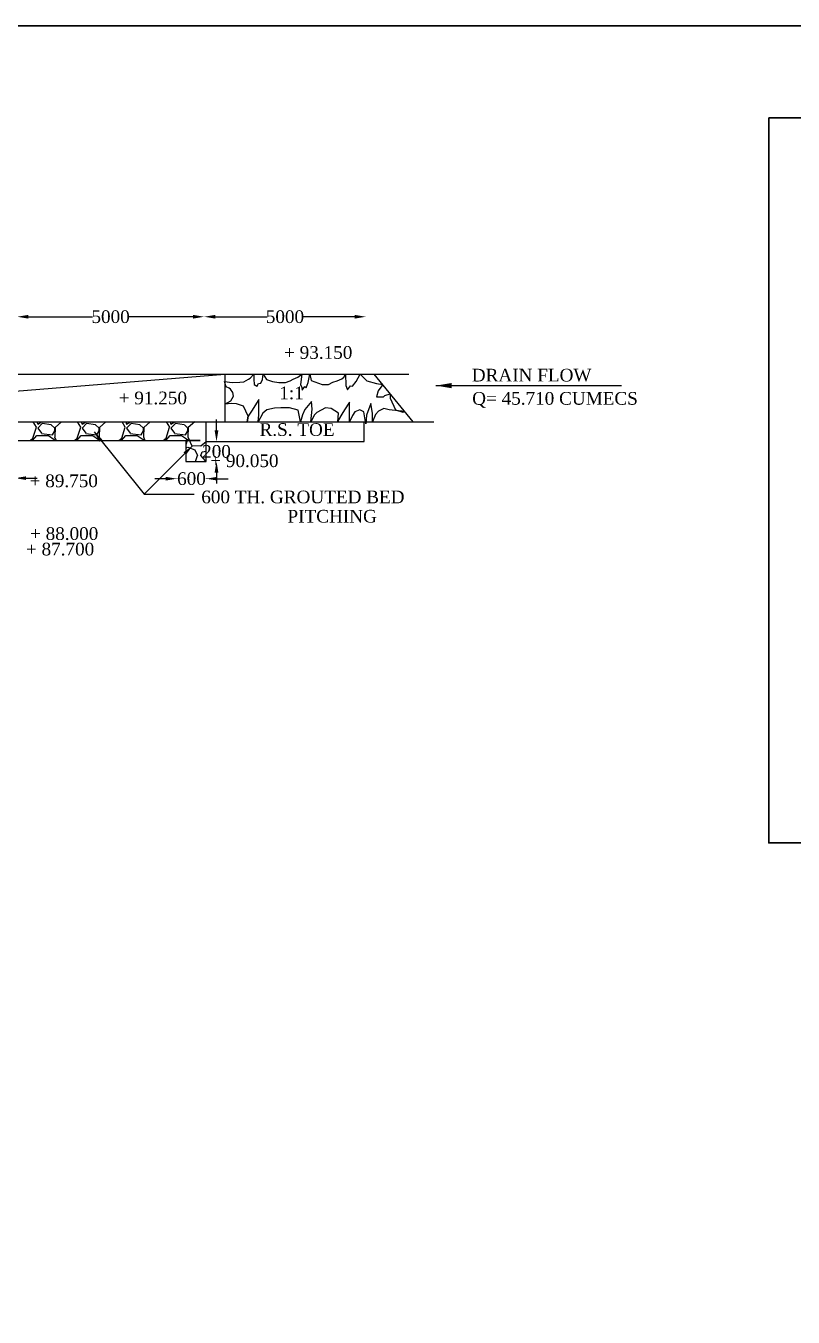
# Model space of a CAD drawing. Header units: millimetres. Extents: x 5087 to 179625, y 5031 to 118555.
# Drawn here: x 87299 to 111501, y 77848 to 118555 of the extents above; entities that cross this region are included whole.
import ezdxf

# ---------------------------------------------------------------- set-up
doc = ezdxf.new("R2010")
doc.units = ezdxf.units.MM
doc.header["$MEASUREMENT"] = 0
for name, color, linetype in [('DIM', 5, 'Continuous'), ('DO LINE', 3, 'Continuous'), ('DWG.LINE', 10, 'Continuous'), ('HATCH', 2, 'Continuous'), ('TEXT', 7, 'Continuous')]:
    doc.layers.add(name, color=color, linetype=linetype)
doc.layers.add('TITLE', color=7, linetype='Continuous', lineweight=30)
doc.styles.get("Standard").update_dxf_attribs({"font": 'TIMES.TTF', "height": 400})
doc.dimstyles.get("Standard").update_dxf_attribs({"dimtxt": 400, "dimasz": 350, "dimexe": 0.18, "dimexo": 0.0625, "dimgap": 0.09, "dimtad": 0, "dimtih": 1, "dimtoh": 1, "dimdec": 0, "dimzin": 0, "dimdsep": 46, "dimtxsty": 'Standard', "dimcen": 300, "dimclrd": 5, "dimclre": 5, "dimclrt": 4, "dimadec": 0, "dimazin": 0, "dimtfac": 1, "dimtdec": 0, "dimtofl": 0, "dimtmove": 0, "dimatfit": 3, "dimfxl": 5, "dimfxlon": 1, "dimtolj": 1, "dimtzin": 0, "dimarcsym": 0})

# ---------------------------------------------------------------- blocks, each defined once
blk = doc.blocks.new('*D7')
at = {"layer": 'Defpoints', "color": 0, "ltscale": 0.2}
for p in [(87025, 109116), (92922, 109384), (92922, 109095)]:
    blk.add_point(p, dxfattribs=at)
at = {"layer": 'DIM', "color": 5, "lineweight": -2, "ltscale": 0.2}
for p, q in [((87025, 109379), (87025, 109384)), ((87375, 109384), (89407, 109384)), ((92572, 109384), (90539, 109384)), ((92922, 109379), (92922, 109384))]:
    blk.add_line(p, q, dxfattribs=at)
at = {"layer": 'DIM', "color": 5, "ltscale": 0.2}
for points in [[(87375, 109443), (87375, 109326), (87025, 109384)], [(92572, 109443), (92572, 109326), (92922, 109384)]]:
    blk.add_solid(points, dxfattribs=at)
at = {"layer": 'DIM', "color": 4, "ltscale": 0.2, "insert": (89973, 109384), "char_height": 400, "attachment_point": 5}
blk.add_mtext('\\A1;5000', dxfattribs=at)
blk = doc.blocks.new('*D8')
at = {"layer": 'Defpoints', "color": 0, "ltscale": 0.2}
for p in [(92922, 109095), (98023, 109384), (98023, 109095)]:
    blk.add_point(p, dxfattribs=at)
at = {"layer": 'DIM', "color": 5, "lineweight": -2, "ltscale": 0.2}
for p, q in [((92922, 109379), (92922, 109384)), ((93272, 109384), (94906, 109384)), ((97673, 109384), (96038, 109384)), ((98023, 109379), (98023, 109384))]:
    blk.add_line(p, q, dxfattribs=at)
at = {"layer": 'DIM', "color": 5, "ltscale": 0.2}
for points in [[(93272, 109443), (93272, 109326), (92922, 109384)], [(97673, 109443), (97673, 109326), (98023, 109384)]]:
    blk.add_solid(points, dxfattribs=at)
at = {"layer": 'DIM', "color": 4, "ltscale": 0.2, "insert": (95472, 109384), "char_height": 400, "attachment_point": 5}
blk.add_mtext('\\A1;5000', dxfattribs=at)
blk = doc.blocks.new('*D33')
at = {"layer": 'Defpoints', "color": 0, "ltscale": 0.2}
for p in [(86343, 104482), (86959, 104482), (86959, 104297)]:
    blk.add_point(p, dxfattribs=at)
at = {"layer": 'DIM', "color": 5, "lineweight": -2, "ltscale": 0.2}
for p, q in [((85993, 104297), (85643, 104297)), ((86343, 104302), (86343, 104297)), ((86959, 104302), (86959, 104297)), ((87309, 104297), (87659, 104297))]:
    blk.add_line(p, q, dxfattribs=at)
at = {"layer": 'DIM', "color": 5, "ltscale": 0.2}
for points in [[(85993, 104355), (85993, 104239), (86343, 104297)], [(87309, 104355), (87309, 104239), (86959, 104297)]]:
    blk.add_solid(points, dxfattribs=at)
at = {"layer": 'DIM', "color": 4, "ltscale": 0.2, "insert": (85224, 104297), "char_height": 400, "attachment_point": 5}
blk.add_mtext('\\A1;600', dxfattribs=at)
blk = doc.blocks.new('*D34')
at = {"layer": 'Defpoints', "color": 0, "ltscale": 0.2}
for p in [(92063, 104824), (92985, 104824), (92063, 104280)]:
    blk.add_point(p, dxfattribs=at)
at = {"layer": 'DIM', "color": 5, "lineweight": -2, "ltscale": 0.2}
for p, q in [((91713, 104280), (91363, 104280)), ((92063, 104285), (92063, 104279)), ((92985, 104285), (92985, 104279)), ((93335, 104280), (93685, 104280))]:
    blk.add_line(p, q, dxfattribs=at)
at = {"layer": 'DIM', "color": 5, "ltscale": 0.2}
for points in [[(91713, 104338), (91713, 104221), (92063, 104280)], [(93335, 104338), (93335, 104221), (92985, 104280)]]:
    blk.add_solid(points, dxfattribs=at)
at = {"layer": 'DIM', "color": 4, "ltscale": 0.2, "insert": (92524, 104280), "char_height": 400, "attachment_point": 5}
blk.add_mtext('\\A1;600', dxfattribs=at)
blk = doc.blocks.new('*D35')
at = {"layer": 'Defpoints', "color": 0, "ltscale": 0.2}
for p in [(92985, 105449), (93313, 105449), (92985, 104824)]:
    blk.add_point(p, dxfattribs=at)
at = {"layer": 'DIM', "color": 5, "lineweight": -2, "ltscale": 0.2}
for p, q in [((93313, 105799), (93313, 106149)), ((93308, 105449), (93313, 105449)), ((93308, 104824), (93313, 104824)), ((93313, 104474), (93313, 104124))]:
    blk.add_line(p, q, dxfattribs=at)
at = {"layer": 'DIM', "color": 5, "ltscale": 0.2}
for points in [[(93254, 105799), (93371, 105799), (93313, 105449)], [(93254, 104474), (93371, 104474), (93313, 104824)]]:
    blk.add_solid(points, dxfattribs=at)
at = {"layer": 'DIM', "color": 4, "ltscale": 0.2, "insert": (93313, 105136), "char_height": 400, "attachment_point": 5}
blk.add_mtext('\\A1;200', dxfattribs=at)

msp = doc.modelspace()

# ---------------------------------------------------------------- hatches: boundary and pattern name
at = {"layer": 'HATCH', "ltscale": 0.2}
h = msp.add_hatch(dxfattribs=at)
h.set_pattern_fill('GRAVEL', color=256, scale=1400, style=0)
h.set_pattern_definition([(228.0128, (1008, 1400), (-11199.997525, -12600.00188), [188.35, -18646.723]), (184.9697, (882, 1260), (16800.001472, 1399.98783), [323.215, -31998.295]), (132.5104, (560, 1232), (13999.987006, -15400.012143), [227.903, -22562.445]), (267.2737, (14, 882), (1399.994425, 28000.000413), [294.333, -29138.981]), (292.8337, (0, 588), (-7000.013868, 16799.994976), [288.617, -28573.122]), (357.2737, (112, 322), (-28000.000413, 1399.994425), [294.333, -29138.981]), (37.6942, (406, 308), (-18200.010284, -13999.986567), [389.241, -38534.789]), (72.2553, (714, 546), (9800.015068, 30799.994724), [367.483, -36380.849]), (121.4296, (826, 896), (-11200.011528, 18199.99305), [295.33, -29237.702]), (175.2364, (672, 1148), (15400.001325, -1399.98815), [337.165, -16521.068]), (222.3974, (336, 1176), (-16800.010292, -15399.988915), [436.027, -43166.725]), (138.8141, (1400, 868), (-9800.00413, 8399.99624), [148.821, -14733.382]), (171.4692, (1288, 966), (18199.9976, -2800.011074), [283.132, -28030.115]), (225, (1008, 1008), (-2e-13, -1400.0004), [197.99, -1781.909]), (203.1986, (910, 1176), (6999.99962, 2800.00186), [106.621, -10555.461]), (291.8014, (812, 1134), (-1399.99987, 4200.0004), [150.784, -7388.447]), (30.9638, (868, 994), (4199.99723, 2800.00348), [244.9, -7918.432]), (161.5651, (1078, 1120), (2800.0006, -1399.9978), [177.087, -4250.102]), (16.3895, (0, 1134), (14000.003078, 4199.989794), [248.08, -24559.983]), (70.3462, (238, 1204), (-5599.993346, -15400.00299), [208.125, -20604.371]), (293.1986, (1078, 1400), (-2800.00186, 6999.99962), [213.241, -10448.841]), (343.6105, (1162, 1204), (-14000.00308, 4199.989794), [248.08, -24559.983]), (339.444, (0, 266), (-7000.00258, 2799.9944), [239.232, -11722.374]), (294.7751, (224, 182), (-6999.989065, 15400.00479), [200.449, -19844.5]), (66.8014, (1092, 0), (2800.00186, 6999.99962), [213.241, -10448.841]), (17.354, (1176, 196), (-18200.002827, -5599.992303), [234.683, -23233.594]), (69.444, (406, 0), (-2799.9944, -7000.00258), [119.616, -11841.99]), (101.3099, (1008, 0), (-1399.9967, 5600.00105), [71.386, -7067.24]), (165.9638, (994, 70), (4200.0008, -1399.9973), [288.617, -5483.73]), (186.009, (714, 140), (13999.99965, 1399.999044), [267.47, -26479.492]), (303.6901, (868, 868), (-1400.0019, 2799.9994), [201.911, -4845.86]), (353.1572, (980, 700), (23799.999112, -2800.011197), [352.512, -34898.588]), (60.9454, (1330, 658), (-5600.00004, -9800.00054), [144.138, -14269.744]), (90, (1400, 784), (-1400, 1400), [84, -1316]), (120.2564, (686, 182), (5599.99284, -9800.00344), [194.494, -19254.928]), (48.0128, (588, 350), (11199.997525, 12600.00188), [376.701, -18458.373]), (0, (840, 630), (1400, 1400), [364, -1036]), (325.3048, (1204, 630), (-13999.99196, 9800.012053), [221.36, -21914.584]), (254.0546, (1386, 504), (-1399.99985, -5600.00018), [203.843, -9988.311]), (207.646, (1330, 308), (-26599.99413, -14000.010798), [331.891, -32857.264]), (175.4261, (1036, 154), (-18200.000782, 1399.992722), [351.119, -34760.704])])
h.paths.add_polyline_path([(86959.1, 106074.7), (86959.1, 105487.3), (92349.1, 105487.3), (92349.1, 104823.6), (92984.6, 104823.6), (92984.6, 106074.7)])
h.paths.add_polyline_path([(92786.4, 105439.9), (93838.6, 105439.9), (93838.6, 104832.9), (92786.4, 104832.9)], flags=9)

# ---------------------------------------------------------------- linework, layer by layer
at = {"layer": 'DO LINE', "ltscale": 0.2}
for points in [[(86959.1, 107033.5), (93577.7, 107579.1)], [(92984.6, 105449.2), (97975.1, 105449.2), (97975.1, 106074.7)]]:
    msp.add_lwpolyline(points, dxfattribs=at)
at = {"layer": 'DWG.LINE', "ltscale": 0.2}
for points in [[(86959.1, 107579.1), (99379.4, 107579.1)], [(93577.7, 107579.1), (93577.7, 106074.7)], [(99514.8, 106074.7), (98287.9, 107579.1)], [(86959.1, 106074.7), (100171, 106074.7)], [(86959.1, 105487.3), (92801.6, 105487.3), (92349.1, 105487.3), (92349.1, 104823.6), (92984.6, 104823.6), (92984.6, 106074.7)]]:
    msp.add_lwpolyline(points, dxfattribs=at)
at = {"layer": 'HATCH', "ltscale": 0.2}
for points in [[(93565, 107344.6), (93802.4, 107308.2), (94050, 107320.4), (94173.8, 107334.9), (94326.7, 107412.5), (94377.7, 107448.9), (94489.4, 107579.1), (94494.2, 107417.3), (94501.5, 107249.7), (94557.4, 107217), (94586.6, 107190.3), (94640, 107282.5), (94715.1, 107291.3), (94763.7, 107402.8), (94780.7, 107579.1), (94886.1, 107405.7), (95080.3, 107342.6), (95281.8, 107311.1), (95492.9, 107316), (95631.3, 107366.9), (95730.8, 107415.4), (95881.3, 107478.4), (96002.7, 107579.1), (95959, 107249.7), (96002.9, 107156.8), (96010.2, 107072), (96102.4, 107183.5), (96136.2, 107141.4), (96209, 107308.7), (96257.6, 107579.1), (96295, 107374.2), (96649.4, 107249.7), (96841.2, 107249.7), (96986.9, 107323.3), (97117.9, 107359.7), (97263.6, 107427.6), (97334, 107478.5), (97380.1, 107579.1), (97395, 107222.2), (97445.9, 107079.1), (97538.2, 107210.1), (97605.8, 107194.8), (97719.9, 107347.5), (97838.9, 107579.1)], [(97838.9, 107579.1), (98052.4, 107364.1), (98354, 107278.5), (98556.3, 107250), (98415.7, 107049.2), (98360.8, 106864.3), (98580.2, 106864.3), (98617.9, 106905.4), (98793.3, 106959.4), (98792.7, 106816.4), (98957.2, 106453.5), (99193.7, 106371.3), (99255.7, 106392.4), (98754.9, 106445.4), (98590.4, 106489.9), (98425.9, 106404.3), (98326.5, 106305), (98233.9, 106074.7), (98230.5, 106346.1), (98182.5, 106654.2), (98182.5, 106654.2), (98038.6, 106284.5), (98024.9, 106010.6), (97959.7, 106387.2), (97829.5, 106445.4), (97678.7, 106390.6), (97599.9, 106267.3), (97510.8, 106074.7), (97510.8, 106531), (97507.3, 106688.4), (97353.1, 106448.8), (97260.6, 106318.7), (97164.6, 106133.8), (97140.6, 106074.7), (97156.2, 106342.6), (96930, 106496.7), (96751.8, 106513.8), (96474.2, 106366.6), (96398.8, 106294.7), (96289.1, 106074.7), (96326.8, 106465.9), (96306.3, 106709), (96093.8, 106459), (96028.7, 106287.9), (95967, 106074.7), (95888.1, 106441.9), (95613.9, 106513.8), (95339.8, 106517.2), (95144.4, 106500.1), (94904.5, 106445.4), (94770.8, 106342.6), (94623.4, 106074.7), (94652.4, 106294.7), (94652.4, 106596), (94652.4, 106780.8), (94412.5, 106411.1), (94313.1, 106253.6), (94278.8, 106074.7), (94313.1, 106253.6), (94162.3, 106565.2), (93946.4, 106637.1), (93781.9, 106647.3), (93577.7, 106626.8), (93761.2, 106737.7), (93853.7, 106881.5), (93833.1, 106997.9), (93757.7, 107097.2), (93709.7, 107138.3), (93620.6, 107172.5), (93565, 107344.6)]]:
    msp.add_lwpolyline(points, dxfattribs=at)
at = {"layer": 'TITLE', "ltscale": 0.2}
for points in [[(179434.6, 5031.4), (5086.6, 5031.4), (5086.6, 118555.1), (179434.6, 118555.1)], [(110729.6, 115656.4), (141969.4, 115656.4), (141969.4, 92798.3), (110729.6, 92798.3)]]:
    msp.add_lwpolyline(points, close=True, dxfattribs=at)

# ---------------------------------------------------------------- texts
at = {"layer": 'TEXT', "ltscale": 0.2}
for s, p in [('+ 93.150', (95444.5, 108058.4)), ('DRAIN FLOW', (101364.4, 107343.6)), ('1:1', (95292.6, 106784.2)), ('+ 91.250', (90228.7, 106624.4)), ('Q= 45.710 CUMECS', (101376.8, 106611.2)), ('R.S. TOE', (94670.2, 105628.5)), ('+ 90.050', (93116.4, 104645.5)), ('+ 89.750', (87418.8, 104011.7)), ('600 TH. GROUTED BED', (92832.7, 103504)), ('PITCHING', (95552, 102896.1)), ('+ 88.000', (87431.8, 102349.3)), ('+ 87.700', (87303.4, 101859.7))]:
    msp.add_text(s, height=400, dxfattribs=at).set_placement(p)

# ---------------------------------------------------------------- dimensions: what is measured, and where the dimension line sits
at = {"layer": 'DIM', "ltscale": 0.2}
for base, p1, p2, picture, middle in [((92921.5, 109384.3), (87025.3, 109116.3), (92921.5, 109095.2), '*D7', (89973.4, 109384.3)), ((98023.1, 109384.3), (92921.5, 109095.2), (98023.1, 109095.2), '*D8', (95472.3, 109384.3))]:
    dim = msp.add_linear_dim(base=base, p1=p1, p2=p2, text='5000', dimstyle='Standard', override={"dimtmove": 1}, dxfattribs=at)
    dim.commit()
    dim.dimension.update_dxf_attribs({"geometry": picture, "text_midpoint": middle})
dim = msp.add_aligned_dim(p1=(92984.6, 104823.6), p2=(92984.6, 105449.2), distance=-327.9, text='200', dimstyle='Standard', dxfattribs=at)
dim.commit()
dim.dimension.update_dxf_attribs({"geometry": '*D35', "text_midpoint": (93312.5, 105136.4)})
dim = msp.add_linear_dim(base=(92062.6, 104279.6), p1=(92984.6, 104823.6), p2=(92062.6, 104823.6), text='600', dimstyle='Standard', dxfattribs=at)
dim.commit()
dim.dimension.update_dxf_attribs({"geometry": '*D34', "text_midpoint": (92523.6, 104279.6)})
dim = msp.add_linear_dim(base=(86959.1, 104297.1), p1=(86343.4, 104482), p2=(86959.1, 104482), angle=0, text='600', dimstyle='Standard', dxfattribs=at)
dim.commit()
dim.dimension.update_dxf_attribs({"geometry": '*D33', "text_midpoint": (85223.5, 104297.1), "dimtype": 161})

# ---------------------------------------------------------------- leaders
at = {"layer": 'DIM', "lineweight": 30, "ltscale": 0.2}
msp.add_leader([(100232.2, 107214), (106085.7, 107214)], dimstyle='Standard', override={"dimasz": 500, "dimgap": 0.09, "dimtad": 0}, dxfattribs=at)
at = {"layer": 'DIM', "ltscale": 0.2}
for points in [[(89449.9, 105753.3), (91027.6, 103789.2)], [(92559.5, 105319.4), (91027.6, 103789.2), (92605.3, 103789.2)]]:
    msp.add_leader(points, dimstyle='Standard', override={"dimgap": 0.09, "dimtad": 0}, dxfattribs=at)

doc.saveas('drawing.dxf')
